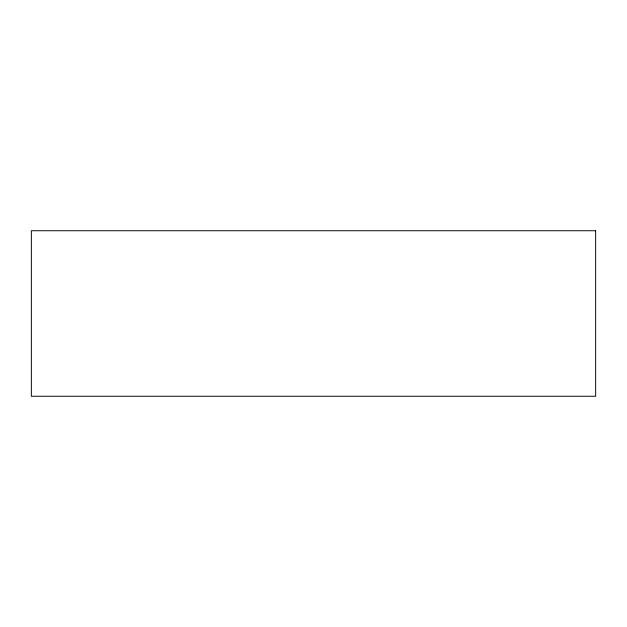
<?xml version="1.0" encoding="UTF-8"?>
<svg xmlns="http://www.w3.org/2000/svg" width="627" height="627" viewBox="0 0 627 627"><rect width="100%" height="100%" fill="white"/><g stroke="black" fill="none" stroke-linecap="round" stroke-linejoin="round"><path stroke-width="0.94" d="M595.65 230.736L31.35 230.736L31.35 396.264L595.65 396.264L595.65 230.736"/></g></svg>
